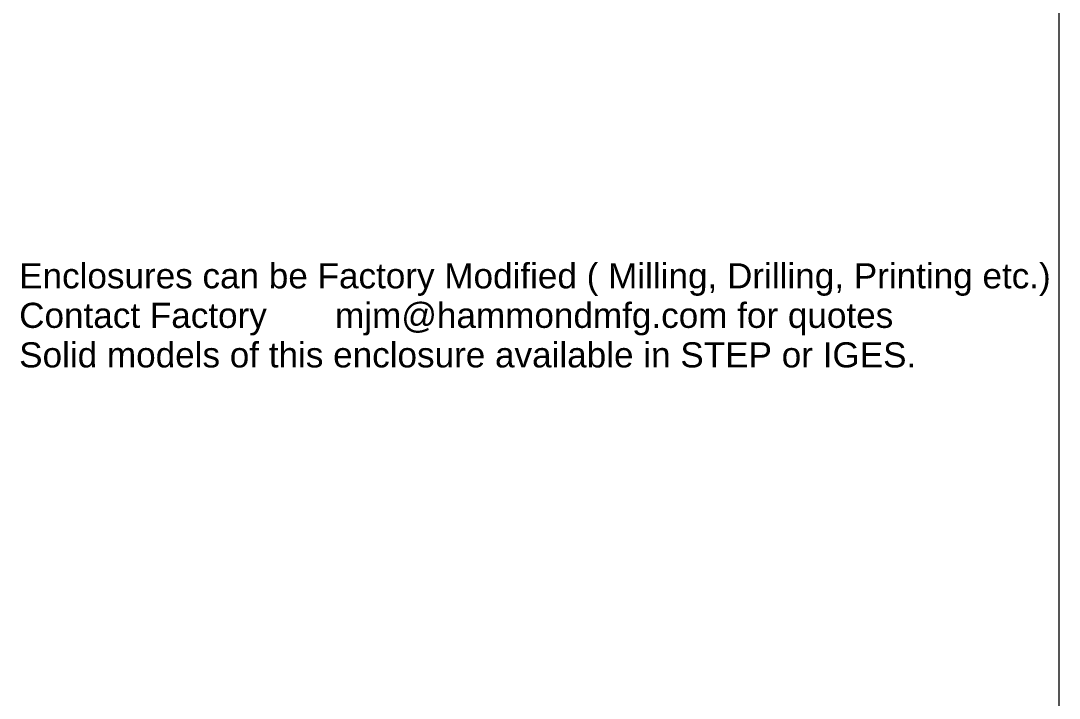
# Model space of a CAD drawing. Header units: millimetres. Extents: x 14 to 415, y 15 to 319.
# Drawn here: x 297.3 to 415, y 131.6 to 208.3 of the extents above; entities that cross this region are included whole.
import ezdxf
from ezdxf.enums import TextEntityAlignment as Align

# ---------------------------------------------------------------- set-up
doc = ezdxf.new("R2010")
doc.units = ezdxf.units.MM
doc.header["$LTSCALE"] = 1.538462
doc.layers.add('Sketch Geometry (ANSI)', color=7, linetype='Continuous', lineweight=9)
doc.layers.add('Symbol (ANSI)', color=7, linetype='Continuous', lineweight=9)
doc.styles.add('Note Text (ANSI)', font='arial.ttf')
doc.styles.add('Text Style20', font='arial.ttf')

# ---------------------------------------------------------------- blocks, each defined once
blk = doc.blocks.new('Title Blocks HAMMOND')
at = {"layer": 'Sketch Geometry (ANSI)'}
blk.add_line((269.997, 36.196), (269.997, 206.727), dxfattribs=at)
at = {"layer": 'Symbol (ANSI)', "style": 'Text Style20'}
blk.add_attdef('<TITLE>_001', text='', height=5, dxfattribs=at).set_placement((231.474, 16.617), align=Align.MIDDLE_CENTER)

msp = doc.modelspace()

# ---------------------------------------------------------------- block references
at = {"xscale": 1.538461538461538, "yscale": 1.538461538461538, "zscale": 1.538461538461538}
msp.add_blockref('Title Blocks HAMMOND', (-0.3828, 0.0192), dxfattribs=at)

# ---------------------------------------------------------------- texts
at = {"layer": 'Symbol (ANSI)', "color": 5, "true_color": 0x0000ff, "insert": (297.1479, 174.9332), "char_height": 2.846154, "width": 116.874526, "attachment_point": 4, "line_spacing_factor": 0.944221, "style": 'Note Text (ANSI)'}
msp.add_mtext('{\\fArial|b0|i0;\\H2.8462;Enclosures can be Factory Modified ( Milling, Drilling, Printing etc.)\\PContact Factory       mjm@hammondmfg.com for quotes\\PSolid models of this enclosure available in STEP or IGES.}', dxfattribs=at)

doc.saveas('drawing.dxf')
